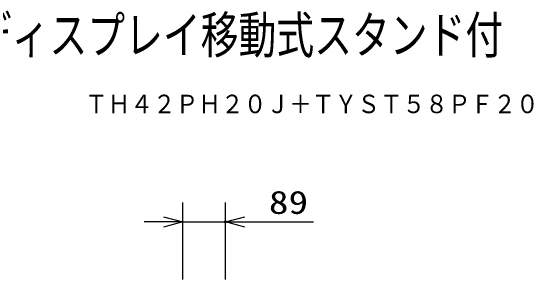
# Model space of a CAD drawing. Units: millimetres, scale not verified. Extents: x -62 to 62, y -116 to 117.
# Drawn here: x 7.7 to 62.1, y 89.4 to 117.4 of the extents above; entities that cross this region are included whole.
import ezdxf
from ezdxf.enums import TextEntityAlignment as Align

# ---------------------------------------------------------------- set-up
doc = ezdxf.new("R2010")
doc.units = ezdxf.units.MM
doc.header["$LTSCALE"] = 0.392256
doc.header["$PDMODE"] = 32
doc.header["$PDSIZE"] = 0.196
for name, color, linetype in [('0-0_MOJI1', 2, 'Continuous'), ('0-1_TOUROKU', 1, 'Continuous'), ('0-3_GAIKEI', 1, 'Continuous'), ('0-4_WAKU', 7, 'Continuous')]:
    doc.layers.add(name, color=color, linetype=linetype)
doc.styles.add('ＭＳ ゴシック', font='')
doc.styles.get('ＭＳ ゴシック').set_extended_font_data('MS Gothic')

# ---------------------------------------------------------------- blocks, each defined once
blk = doc.blocks.new('_OPEN30')
at = {"layer": '0-4_WAKU'}
blk.add_line((0, 0), (-1, 0), dxfattribs=at)
blk.add_lwpolyline([(-1, 0.2679), (0, 0), (-1, -0.2679)], dxfattribs=at)

msp = doc.modelspace()

# ---------------------------------------------------------------- linework, layer by layer
at = {"layer": '0-3_GAIKEI', "color": 3}
for p, q in [((25.6138, 89.4118), (25.6138, 97.4052)), ((30.0638, 89.4118), (30.0638, 97.4052)), ((23.6138, 95.4052), (21.6138, 95.4052)), ((25.6138, 95.4052), (30.0638, 95.4052)), ((32.0638, 95.4052), (39.2305, 95.4052))]:
    msp.add_line(p, q, dxfattribs=at)
at = {"layer": '0-4_WAKU'}
msp.add_point((30.0638, 95.4052), dxfattribs=at)

# ---------------------------------------------------------------- block references
at = {"layer": '0-3_GAIKEI', "xscale": 2, "yscale": 2}
msp.add_blockref('_OPEN30', (25.6138, 95.4052), dxfattribs=at)
at = {"layer": '0-3_GAIKEI', "xscale": 2, "yscale": 2, "rotation": 180}
msp.add_blockref('_OPEN30', (30.0638, 95.4052), dxfattribs=at)

# ---------------------------------------------------------------- texts
at = {"layer": '0-0_MOJI1', "style": 'ＭＳ ゴシック', "width": 0.75}
msp.add_text('ハイビジョンプラズマディスプレイ移動式スタンド付', height=3.848, dxfattribs=at).set_placement((-35.5, 111.7599), align=Align.BOTTOM_LEFT)
at = {"layer": '0-1_TOUROKU', "style": 'ＭＳ ゴシック', "width": 0.9}
msp.add_text('ＴＨ４２ＰＨ２０Ｊ＋ＴＹＳＴ５８ＰＦ２０', height=1.924, dxfattribs=at).set_placement((15.4333, 106.13), align=Align.BOTTOM_LEFT)
at = {"layer": '0-3_GAIKEI', "color": 3, "style": 'ＭＳ ゴシック', "width": 1.25}
msp.add_text('89', height=2.404, dxfattribs=at).set_placement((34.5802, 95.5148), align=Align.BOTTOM_LEFT)

doc.saveas('drawing.dxf')
